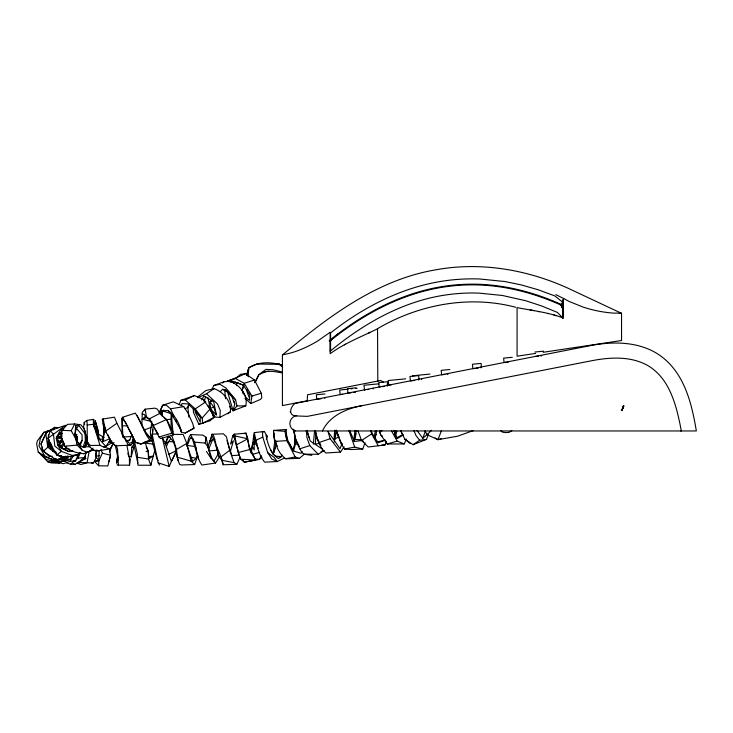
<?xml version="1.0" encoding="UTF-8"?>
<svg xmlns="http://www.w3.org/2000/svg" width="733" height="733" viewBox="0 0 733 733"><rect width="100%" height="100%" fill="white"/><g stroke="black" fill="none" stroke-linecap="round" stroke-linejoin="round"><path stroke-width="1.1" d="M292.458 450.786L294.62 444.693L294.62 433.56M562.678 306.119L563.219 299.522L563.219 318.04C548.476 312.295 532.534 310.673 517.086 307.613L517.077 356.201L535.621 353.416M103.958 434.926L103.976 428.173L102.226 419.102L114.495 417.178L116.868 423.262L127.918 444.473L130.868 445.142L133.049 442.081L133.699 439.021M329.538 340.469L329.538 341.367C363.495 313.797 403.718 292.247 447.533 286.502A188.326 188.326 0 0 1 479.474 285C507.575 286.062 535.172 293.502 560.754 305.001L562.678 308.85L562.495 317.646L563.219 316.638L563.219 318.04M130.529 458.849L129.494 465.171L118.379 465.162L117.555 449.494L116.29 445.224M96.463 433.78L96.243 427.11L94.612 426.258L95.244 420.687L98.277 430.967L98.763 438.966M293.887 449.613L295.353 444.372L295.536 436.905M109.455 448.651L110.509 455.23L107.852 465.931L98.625 465.803L99.147 450.401M50.604 448.743L50.834 443.199M315.831 433.515L315.401 444.134L319.854 443.227M84.46 428.97L80.804 424.746L74.702 423.976L67.546 424.352L61.929 430.344L61.581 438.508L64.513 446.232L70.341 450.41L76.47 452.554L83.864 453.782L94.053 449.512M227.826 413.87L230.29 411.928C231.802 401.693 223.455 391.871 214.155 388.692L205.836 390.552L197.525 397.167M207.934 397.689L210.224 408.785L215.355 417.114L219.882 417.389L220.267 410.507L217.472 403.929L206.477 393.703L197.892 397.79M253.82 439.214L253.984 436.199M68.114 456.073L64.577 458.327L56.386 459.875L43.329 451.391L47.792 447.167L48.506 434.632M122.063 434.77L122.072 418.149L122.64 417.242L135.293 413.119C141.121 421.484 143.366 431.902 149.761 439.937L152.043 440.698L152.821 429.703M307.2 401.052L307.558 394.794L380.619 380.5L383.341 382.03M334.642 430.244L334.12 439.305L336.236 430.729M128.678 456.338L131.161 456.943L131.738 447.277L134.359 443.612M145.959 433.57L151.071 438.865L150.302 432.113L151.795 422.712M562.816 305.973L563.219 299.944M141.845 425.653L142.294 412.349L145.125 409.161L154.883 408.144L157.467 409.188L159.73 413.476L166.666 419.588L172.951 432.113L171.779 419.056L172.264 414.621M562.898 304.827L563.191 300.503L562.678 317.838L557.419 312.423L541.513 305.918L525.744 300.741L502.325 295.463L479.162 293.127A180.208 180.208 0 0 0 448.605 294.565C404.277 300.319 364.118 323.106 330.125 351.226M94.145 419.872L93.228 419.413L86.98 420.421L84.213 422.446L83.571 427.128L87.218 442.091L90.196 445.435L100 445.362L103.234 446.809L105.854 446.434L111.618 442.879L111.764 440.817M161.672 414.896L161.975 410.7L164.064 410.205M83.04 447.157L85.34 440.625L85.074 433.771L78.752 425.378L75.673 425.644L74.958 435.2L77.222 445.087L82.298 450.374L88.162 452.444L93.118 448.129M247.195 389.406L247.021 391.688L249.156 397.405M248.13 376.854L248.808 367.728C258.896 361.167 271.347 362.102 282.443 365.098M171.101 428.933L171.11 413.669L161.975 410.7L159.153 412.853M113.157 443.813L109.941 448.871L97.37 451.006L93.76 450.474L88.711 445.811L85.175 432.901L85.367 430.766M76.241 459.435L77.863 458.088L78.211 454.387M313.321 444.125L314.475 431.929L315.474 430.518M117.143 460.626L117.637 455.477L116.666 463.219L117.628 457.649M555.788 294.639L563.668 298.514L562.678 302.216L562.678 308.071L561.038 304.36C535.383 292.824 507.694 285.357 479.492 284.294A189.041 189.041 0 0 0 447.442 285.806C403.526 291.56 363.202 313.138 329.163 340.763M94.612 426.258L95.244 420.687L98.094 431.6L98.79 438.059M273.693 453.012L275.214 447.781L275.846 442.21M354.964 430.335L353.847 440.304L356.476 430.702M250.86 450.108L252.784 443.3L253.755 434.779L256.504 444.482L258.474 448.532M76.626 440.982L77.148 436.74L76.617 442.814M207.934 446.892L205.231 443.099L205.946 437.225L202.885 435.118L190.553 434.532L188.784 437.876L186.732 445.911M254.094 434.193L254.287 432.635L264.283 431.435L267.059 436.053L266.519 438.783M66.547 462.908L70.57 464.163L75.151 464.374L85.22 457.557L85.779 453.122M65.713 456.192L61.819 457.878L47.792 447.167L49.056 439.562M296.682 415.758C287.748 416.326 290.112 406.907 295.06 403.425L589.644 345.793C614.63 340.735 643.446 341.395 663.942 358.492C685.263 376.276 691.952 404.836 696.35 430.958L295.152 430.958L293.255 430.024A7.935 7.935 0 0 1 295.536 415.904L307.228 416.362L309.757 415.895L592.346 360.609C610.195 357.228 629.83 356.128 646.442 364.805C670.127 377.651 676.715 406.687 681.333 430.958L680.829 431.068M109.932 438.618L102.748 441.715L104.059 431.874L103.197 423.051M272.997 454.607L274.783 441.211L273.62 432.617C274.573 442.146 277.523 452.783 285.659 458.757L299.266 458.391L303.48 454.946M86.723 436.556L85.605 444.629L83.773 447.286M151.053 463.229L150.769 465.263L137.978 465.217L137.245 453.507L134.487 441.523L133.058 439.91M294.62 444.693L295.069 441.541M88.94 452.682L86.98 462.816L80.859 464.53L76.901 463.119L79.036 463.027M250.759 403.562L251.95 396.031L244.199 383.304L235.137 378.283L227.193 381.114L236.237 378.127L240.451 374.352L245.39 373.656L254.479 379.996L261.278 393.245L261.791 397.891L260.389 399.448L250.759 403.562L244.941 398.211M334.166 442.146L336.016 433.487M85.22 457.557L77.863 458.088L78.55 453.846M374.16 437.647L375.269 430.995M374.911 438.389L376.725 430.922M75.673 425.644L76.159 428.09L74.958 435.2L76.681 440.872L80.181 445.261L82.298 446.818L90.031 446.764M102.748 441.715L103.793 435.897M250.979 452.994L252.601 446.928L254.25 449.961L254.122 444.427L255.588 438.022M61.755 431.948L58.622 434.403L57.742 439.14L59.217 444.317L62.58 448.605L68.792 451.528L73.098 450.914M81.62 459.389L84.176 459.05L84.762 455.944M252.253 447.057L253.142 442.576M281.784 454.478L281.353 456.622L278.467 458.629C270.669 453.8 267.637 443.795 266.033 435.237L267.059 436.053L266.345 439.094M64.339 444.455L61.077 436.575L61.444 434.788M188.363 405.276L187.914 407.429L188.83 417.095M123.318 436.309L125.893 439.937L127.515 441.083L129.814 440.038L131.94 434.477M209.656 442.86L211.984 434.266L223.373 433.808L226.47 436.822L229.631 450.319L234.12 462.624L236.814 464.337L240.158 457.062M229.447 406.421L233.076 410.746L245.775 405.844C248.258 395.334 239.654 384.633 229.997 381.334L224.005 381.746L213.825 385.494L211.864 389.562M95.739 455.376L96.93 449.915M161.077 414.759L161.975 410.7L167.949 410.517C175.709 415.767 179.667 423.83 181.582 432.635L180.465 428.723M353.727 441.092L354.836 439.369L356.082 433.844M396.901 431.123L395.389 436.245M394.721 434.788L395.71 430.61M233.9 401.033L234.734 404.039L233.076 410.746L234.881 409.445M165.282 443.905L168.077 435.869M133.452 437.06L132.096 442.292L129.604 443.364L125.893 439.937M234.954 436.236L234.248 434.202L238.326 452.527L240.754 459.215L244.336 462.184L255.652 460.077L249.55 449.576L247.772 438.81L245.986 433.176L234.248 434.202L232.801 435.631L230.574 444.079L233.396 440.762L230.593 450.694M563.017 317.087L563.146 316.601L562.715 317.765L563.219 316.638M42.487 447.011L41.928 449.082L49.102 456.421L52.281 456.283M131.161 456.943L133.855 447.038L131.738 447.277M48.094 438.215L50.192 430.592L65.704 425.268L48.094 438.215L49.459 441.742L56.743 455.092L64.156 456.897L72.255 456.302L78.889 454.368L80.117 452.6M207.741 448.01L209.574 441.513L212.167 435.86L215.016 442.814L219.02 456.668L222.236 460.379L223.226 464.759L236.814 464.337M243.86 384.532L242.009 390.836L243.86 385.1M246.645 375.333L248.808 367.728L257.045 364.035L279.181 364.292L282.407 365.263M97.205 434.66L98.094 431.6M154.947 449.769L150.769 465.263L148.515 459.032L148.176 451.061L144.841 441.926M246.645 375.085L248.808 367.728M86.347 445.426L86.961 443.337L86.668 436.886M204.104 401.821L205.689 396.443M186.695 444.839L192.66 461.359L196.334 458.235L197.562 454.203M65.686 448.431L66.346 446.296M621.831 410.407L624.049 405.88L623.453 405.661L621.969 410.315L621.272 410.049M273.308 453.635L275.214 447.781M531.324 310.141L533.734 310.636M165.191 443.905L168.682 436.456C177.514 443.016 175.141 455.44 179.722 464.456L181.344 464.988L194.639 464.548L197.864 455.175M188.986 404.369L187.914 407.429L184.973 408.776M417.013 430.491L422.831 438.307L425.268 431.352M336.374 430.244L341.01 443.639L344.519 449.017L351.446 449.549L362.743 449.036L365.052 442.668M539.378 311.708L538.334 311.552M80.172 445.673L82.142 440.35L82.059 434.843L76.159 428.09M621.639 410.544L623.453 405.661M59.034 462.706L63.487 463.677L70.002 461.323L75.673 460.938L78.312 453.929M400.676 430.537L404.79 439.122L413.027 444.693L426.533 439.369L428.301 434.678M562.046 307.585L562.138 306.834M374.71 438.096L376.176 434.248M425.076 430.757L427.027 434.724L437.995 439.653L441.559 430.363M342.146 443.373L340.039 448.688L328.833 432.791M357.997 430.995L361.552 440.478L368.223 446.993L384.981 444.977L386.502 441.266M547.633 313.44L548.238 313.614M179.099 404.552L180.831 400.346L194.447 395.563L203.105 399.338L205.845 402.023M175.874 451.61L169.176 466.426L158.2 462.825L152.473 435.75M382.562 430.454L379.465 431.581L380.775 434.971L387.262 443.996L404.277 443.951L406.311 439.03M166.629 446.058L168.489 441.596L170.441 439.159M622.903 408.629L623.27 407.759L622.564 408.455M109.51 452.032L113.029 443.749M43.329 451.391L41.002 444.116L45.693 433.258L47.159 431.343L52.025 429.721M208.676 449.155L212.616 439.69L213.972 438.517M555.898 315.804L556.118 315.327M560.754 305.001L562.678 302.216L554.808 295.912L538.022 289.718L521.282 284.917L504.606 281.499L479.694 278.989A194.337 194.337 0 0 0 446.745 280.547C403.92 286.191 364.219 306.412 330.583 332.929L330.583 339.654M50.385 448.486L51.777 445.398M59.327 445.041L61.059 441.239M98.625 465.803L94.612 461.442L98.854 460.874L102.373 453.159L100.971 449.283M53.381 429.904L54.572 427.339L57.834 427.687M159.592 411.891L162.689 405.202L173.309 401.84L183.717 406.613L187.932 413.009L192.733 423.537L193.97 428.255L185.101 433.084L181.436 432.204M255.203 382.434L258.841 374.728L265.868 369.414L272.988 369.725L282.517 372.117M59.346 445.151L61.16 441.303M61.728 448.339L64.147 443.263M181.234 405.395L182.132 403.526L188.042 403.965L194.346 409.765L200.173 416.756L200.32 422.263L195.033 411.763M41.002 444.116L47.159 431.343M322.438 430.958C329.557 415.877 346.251 408.647 361.79 405.716M77.863 458.088L80.63 452.463M60.94 441.513L59.923 443.538L62.323 441.257M176.048 452.353L171.385 461.488L164.87 442.356L162.909 438.765M82.298 450.374L71.22 430.729L74.702 423.976M302.097 451.391L301.098 453.324L294.318 451.326L291.761 449.1M84.872 447.35L86.961 443.337L84.625 447.139M144.337 410.663L145.125 409.161L146.508 417.297L149.779 420.137L158.218 434.101M67.124 456.146L66.181 457.951L58.924 463.283L51.182 462.926L47.672 461.735L42.157 455.807L43.962 456.476M254.626 382.736L258.841 374.728L266.546 371.274L273.253 371.411L282.095 372.877M261.369 455.697L259.427 459.389L244.336 462.184L242.421 459.6M84.176 459.05L85.972 458.446L78.678 462.441L93.32 462.981L96.087 457.832L95.986 450.071M79.934 452.563L78.889 454.368L72.136 455.431L61.37 451.354L57.733 444.711L56.23 438.178L61.471 428.558L63.67 429.016M50.669 430.069L43.907 432.213L40.26 438.755L39.014 446.031L44.86 456.045L52.098 459.399L56.359 458.684M60.921 461.533L69.717 459.554L71.339 456.677M201.685 399.943L203.902 396.003L213.743 401.831L216.382 414.86L210.224 408.785L210.078 401.922L212.433 399.549M94.658 422.336L93.531 424.26L100 445.362M219.222 457.365L215.548 463.054L213.99 461.084L218.443 453.58M70.002 461.323L73.465 455.789M56.23 438.178L58.622 434.403M252.784 443.3L254.956 439.882M299.266 458.391L295.152 456.989L286.942 440.615L284.88 431.334L286.09 429.483L273.491 430.418L274.618 441.422L277.459 446.232M110.06 440.286L105.854 446.434L97.553 437.28M102.318 437.381L103.536 435.558M236.786 383.881L237.859 382.351M315.053 430.876C316.977 438.829 319.57 447.341 325.8 452.994L340.488 452.105L344.162 446.864M78.871 444.904L82.142 440.35M195.18 446.534L187.245 445.481L189.838 439.049L191.689 436.758L190.553 434.532M76.223 428.814L78.752 425.378M43.907 432.213L37.328 440.899L36.65 443.914L38.281 452.179L42.771 456.027L57.275 461.139L58.915 459.6M67.601 456.302L65.622 458.849L58.924 463.283M245.775 405.844L236.942 405.963L233.076 410.746L227.212 390.625M63.111 443.483L60.253 446.974L62.36 447.442M293.649 429.217L295.426 438.6L299.348 446.644M203.105 399.338L210.004 409.069L202.116 418.094L202.821 423.234L198.808 424.196L193.494 412.459L193.228 409.106M65.173 460.7L68.755 456.696M220.312 391.633L222.676 389.26L228.76 392.027M427.027 434.724L431.535 430.271M68.554 458.922L66.144 461.194L64.101 460.736M511.854 430.583L509.105 432.388L505.816 432.598L502.389 432.149L500.776 430.546M151.868 421.576L142.284 419.221L145.381 416.417M330.125 340.909L337.803 334.019L338.225 334.578M261.938 457.154L259.427 459.389L254.983 459.014M422.831 438.307L427.467 434.183M222.52 383.047L224.005 381.746M165.502 444.189L168.489 441.596L174.051 441.779M210.004 409.069L214.238 417.233L209.986 420.806L198.808 424.196M70.57 464.163L74.619 460.791M56.743 455.092L61.37 451.354L54.801 446.049L53.463 434.312L50.192 430.592M306.275 400.978L282.425 405.569L282.425 354.964A52.803 8.42 90 0 1 283.735 354.561C295.665 352.472 307.191 347.268 317.655 341.019L330.125 332.306L330.125 353.718C344.391 343.273 360.718 337.052 376.615 329.236C417.993 304.58 468.799 294.868 515.785 307.274M234.12 462.624L222.236 460.379L221.073 456.851L229.631 450.319M130.868 445.142L115.328 445.82L111.874 443.163L105.589 431.178L116.868 423.262M335.118 439.04L338.838 436.456M54.572 427.339L45.693 433.258L47.792 447.167M293.695 430.262C294.978 438.829 297.845 447.442 303.508 454.13L318.287 454.304L324.087 450.419L321.036 451.656M413.027 444.693L419.679 440.267L426.533 439.369M205.396 402.124L195.253 408.849L196.334 412.496L202.116 418.094L195.253 408.849L185.275 399.989L180.831 400.346M206.477 393.703L214.155 388.692M211.837 400.777L210.078 401.922L213.651 406.788L216.382 414.86M370.779 430.619L371.64 433.909L361.552 440.478L363.559 441.303M368.937 332.919L369.808 332.333L369.285 332.736M58.209 442.402L61.05 440.661M185.101 433.084L193.97 428.255L193.329 426.579M403.031 435.072L397.323 438.572L393.639 430.298M229.695 381.536L235.137 378.283L245.39 373.656M377.532 328.769L377.816 381.664M209.574 441.513L212.616 439.69L214.742 439.379M233.369 383.212L235.293 382.085L243.228 385.127L249.843 394.748L249.522 400.346L246.187 397.762L242.321 390.533M178.412 461.259L177.212 457.145L176.534 449.439L186.787 443.419L183.177 434.477L173.565 434.357M210.224 408.785L213.651 406.788M236.356 444.894L247.772 438.81L234.368 435.814M344.318 344.849L345.527 344.208M202.821 423.234L214.238 417.233L207.842 405.358M219.882 417.389L230.29 411.928M142.184 414.035L144.209 414.457L146.508 417.297L149.587 418.69L159.73 413.476M396.186 437.986L402.958 434.587M284.157 458.162L277.395 461.543L264.64 462.138C257.851 453.764 256.385 442.86 254.287 432.635M185.275 399.989L194.447 395.563M168.297 454.552L176.103 450.786M255.808 440.359L262.781 437.106L262.432 432.012L264.283 431.435L262.249 431.984M131.509 436.538L122.887 436.987L122.072 418.149L125.682 422.694L135.678 442.347L140.626 444.097L149.761 439.937M153.188 425.552L166.593 419.523L171.843 433.157L173.492 434.898L160.628 438.563L159.024 437.015L149.587 418.69M83.864 453.782L92.981 449.851M94.383 427.898L96.243 427.11M563.668 298.514L569.312 301.529L582.964 307.045C593.318 310.425 604.056 312.597 614.905 313.174A77.625 37.74 -90 0 1 619.358 313.275L621.547 313.339L621.547 340.524L543.19 352.28M619.761 313.348L620.109 313.211A60.747 10.583 -90 0 1 621.52 313.33L568.249 288.316C527.329 269.671 480.958 261.635 436.428 269.717C376.964 279.438 327.449 317.426 282.443 354.946L283.259 354.589M142.284 419.221L147.223 417.205M144.493 429.886L151.529 427.247M56.386 459.875L61.819 457.878M473.39 430.537L457.63 436.199L437.995 439.653L435.155 437.903M152.043 440.698L140.626 444.097M318.773 442.613L330.152 438.737L340.488 452.105M244.199 383.304L254.479 379.996M299.641 448.843L309.793 445.609L318.287 454.304M57.376 437.574L59.501 436.932M159.024 437.015L171.843 433.157M251.95 396.031L261.278 393.245M252.491 454.414L259.684 452.288M387.262 443.996L397.158 441.11L404.277 443.951M94.612 461.442L98.689 460.278L98.854 460.874M437.995 439.653L441.156 438.774M238.326 452.527L249.55 449.576M99.679 455.422L95.501 456.467L98.689 460.278M60.482 461.827L69.717 459.554M114.027 442.668L111.874 443.163L107.751 434.477M295.353 444.372L297.488 443.896M376.68 442.017L385.338 440.112L378.191 442.75L372.337 433.615L371.173 430.482M125.774 440.909L129.814 440.038M230.07 382.168L233.351 381.49L243.228 385.127M213.825 385.494L219.927 384.275L225.901 387.986L235.595 399.76L236.942 405.963M254.122 444.427L257.256 443.804M62.232 459.564L54.178 461.13L46.674 459.637L40.874 454.717M344.519 449.017L354.717 447.093L362.743 449.036M243.787 433.588L245.986 433.176L249.11 446.342L255.652 460.077L240.754 459.215M285.659 458.757L295.152 456.989M148.918 456.833L153.115 456.063L149.019 458.721L148.176 451.061L146.197 446.956M162.479 416.335L159.739 412.248L162.689 405.202L166.217 405.166L170.532 408.84L183.717 406.613M262.89 372.236L268.993 371.219M146.032 451.409L148.176 451.061M58.319 434.403L60.527 434.064M88.711 445.811L87.218 442.091L87.19 425.012L93.531 424.26L94.456 428.026M362.258 440.506L354.396 441.422L349.604 430.363M166.483 419.688L170.661 419.203M208.896 451.006L217.454 450.154M534.852 352.032L543.529 351.18M512.303 357.292L503.635 358.135L504.066 362.533L508.4 362.111M535.282 356.43L538.498 356.11M540.743 355.89L541.788 355.789M449.87 369.505L441.193 370.357L441.623 374.755L444.839 374.435M475.011 368.433L472.849 368.644L472.419 364.246L481.086 363.403L481.434 366.967M476.056 368.332L478.301 368.113M412.56 375.782L429.904 374.087M447.084 374.215L448.129 374.114M405.624 378.833L388.279 380.528L388.719 385.1L391.266 384.852M378.796 383.826L363.989 385.274L364.438 389.855M414.741 380.436L410.407 380.858L409.976 376.46L418.644 375.617L418.992 379.181M356.201 387.83L347.534 388.682L347.964 393.08L351.18 392.76M348.038 389.168L339.709 390.02L340.158 394.601M351.006 388.875L352.014 388.783M355.89 388.444L357.053 388.325M380.454 386.85L379.181 386.969L378.75 382.571L387.427 381.728L387.775 385.292M382.397 386.658L384.642 386.438M364.503 389.846L365.593 389.626M366.976 389.599L368.772 389.425M324.985 393.942L316.308 394.785L316.738 399.183L321.081 398.761M353.425 392.54L355.368 392.357M340.249 394.583L342.696 394.345M64.513 446.232L77.222 445.087M239.068 455.129L231.921 455.633L227.028 440.643M276.066 443.099L274.618 441.422L286.942 440.615L289.7 443.905L292.815 450.007L294.318 451.326M152.281 434.174L157.797 433.844M73.437 461.075L75.673 460.938M57.559 437.986L59.657 437.867M57.54 437.335L59.703 437.234M58.301 455.669L61.288 455.569M60.656 461.588L53.005 461.79L51.108 460.636M277.092 364.081L279.246 364.035M274.618 441.422L276.863 441.376M122.319 425.855L127.753 425.8M255.991 364.457L258.016 364.438M277.99 456.632L281.353 456.622L275.883 456.137L274.169 455.166M381.82 444.986L384.981 444.977M61.636 433.789L59.73 433.716L61.929 436.153M61.929 430.344L71.22 430.729M91.396 462.88L93.32 462.981M47.672 461.735L59.446 462.395M354.836 439.369L361.314 439.809M273.491 430.418L284.88 431.334M198.616 458.922L191.689 436.758L194.538 442.109L205.231 443.099M98.442 438.884L103.784 439.443M58.438 433.542L60.564 433.78M145.18 443.089L153.087 444.088M139.976 443.52L135.678 442.347L122.64 417.242M303.508 454.13L311.882 455.349M57.852 436.108L61.077 436.575M137.841 457.374L148.515 459.032M74.867 434.284L77.029 434.623M57.421 440.799L62.974 441.697M190.699 457.3L196.334 458.235M59.052 432.983L62.415 433.643M108.676 461.121L109.171 461.222L110.509 455.23L102.373 453.159M117.051 464.869L118.379 465.162M177.212 457.145L191.121 461.158L194.639 464.548M530.142 310.004L531.26 310.343M103.234 446.809L109.941 448.871M108.768 441.99L111.618 442.879M211.984 434.266L213.23 434.669L214.604 438.719L219.02 456.668M190.717 438.096L193.485 439.232M553.763 314.888L555.193 315.502M73.117 463.494L75.151 464.374M48.525 441.486L49.734 446.699L53.317 450.997L56.432 452.362M68.792 451.528L63.011 448.816L57.733 444.711L62.58 448.605L68.966 448.926L70.341 450.41M293.255 430.024L295.197 430.958M386.969 384.074L388.783 385.091M222.676 389.26L227.807 392.219L231.949 396.819L234.734 404.039M38.281 452.179L44.86 456.045M98.332 434.073L104.168 437.564M282.095 366.051L279.181 364.292L282.608 367.013M40.654 454.268L42.551 455.422M163.935 417.755L166.666 419.588M322.593 449.292L310.251 441.009L306.916 430.903M382.424 436.117L380.775 434.971L379.447 430.894M57.11 436.053L62.525 440.047M267.692 452.627L273.977 457.273L277.395 461.543L271.824 459.087L267.692 452.627L262.781 437.106M168.682 436.456L170.184 437.619M75.536 436.162L77.167 437.427M404.79 439.122L410.288 443.593M58.42 435.897L61.874 438.893M53.317 450.997L55.809 453.333M212.744 415.767L214.238 417.233M225.306 389.47L235.595 399.76M167.949 410.517L171.641 414.246L180.364 429.034M122.512 436.447L123.859 437.848M316.693 435.668L317.242 439.058L318.699 440.57M206.449 451.427L210.82 457.978L215.548 463.054L201.942 465.024C196.884 458.62 196.957 449.677 194.538 442.109M170.871 435.136L172.273 436.676L176.534 449.439M144.199 430.244L151.071 438.865L152.482 432.8L153.243 424.709M158.163 460.416L157.045 459.124L151.96 440.487M129.374 430.546L130.85 432.268M61.471 428.558L62.699 429.996M336.255 430.234L336.997 433.295L338.307 434.834M419.679 440.267L415.932 435.466L413.916 430.408M213.99 461.084L211.919 458.345L208.401 448.477M132.398 442.109L133.754 443.951L137.777 463.146M330.125 332.306L330.583 332.929M60.866 437.711L62.598 440.322M114.293 444.271L115.539 446.186L118.407 460.132M99.825 439.773L98.259 437.335L93.531 424.26L93.228 419.413M158.2 462.825L159.611 465.052M194.978 446.26L196.169 448.202M75.068 433.313L77.478 437.271M232.801 435.631L235.705 440.46M137.089 415.721L145.519 431.755M76.379 439.36L77.396 441.083M317.242 439.058L320.935 445.435M391.376 430.683L397.158 441.11M371.64 433.909L378.219 445.783M292.815 450.007L288.078 441.138L285.943 434.018L286.447 438.426M221.238 459.224L223.226 464.759M170.532 408.84L173.913 415.923M400.823 430.885L402.875 435.365M336.997 433.295L342.476 445.499M216.189 445.407L221.073 456.851M348.908 430.546L354.717 447.093M133.058 442.237L133.754 443.951M175.865 419.963L176.662 421.951M103.738 424.517L105.341 428.503M242.431 391.889L243.264 393.997M315.272 430.72L316.326 433.414M270.898 450.126L271.677 452.16M561.038 304.36L562.138 307.356M309.793 445.609L306.971 437.775L306.293 430.5M85.175 432.901L87.007 438.123M85.34 441.898L86.421 445.133M180.199 428.393L181.582 432.635M327.953 431.407L330.152 438.737M239.224 455.303L235.348 442.329L234.248 434.202M162.259 437.665L169.176 466.426M307.072 430.482L309.097 437.72M51.585 446.479L52.968 451.546M127.854 453.186L128.403 455.285M205.946 437.225L210.82 457.978M74.757 434.046L76.415 440.643M173.492 434.898L172.612 430.986M186.787 443.419L191.121 461.158M293.896 430.298L294.382 432.47M84.213 422.446L84.662 424.508M103.161 418.909L105.589 431.178M126.91 445.499L129.411 458.226L129.494 465.171M290.259 411.442L290.35 412.349M480.857 367.077L480.94 367.856M421.594 378.668L421.677 379.502M418.415 379.291L418.497 380.07M387.198 385.402L387.271 386.181M373.033 388.169L373.115 389.003M324.756 397.616L324.838 398.395M286.09 429.483L287.107 440.707M224.802 390.863L225.507 398.734M49.679 441.871L50.137 447.341M86.98 420.421L87.19 425.012M161.975 410.7L162.158 415.968M236.475 383.157L236.521 385.393M105.634 428.814L105.699 432.177M330.583 340.552L330.583 350.869M330.381 339.81L330.381 351.025"/></g></svg>
